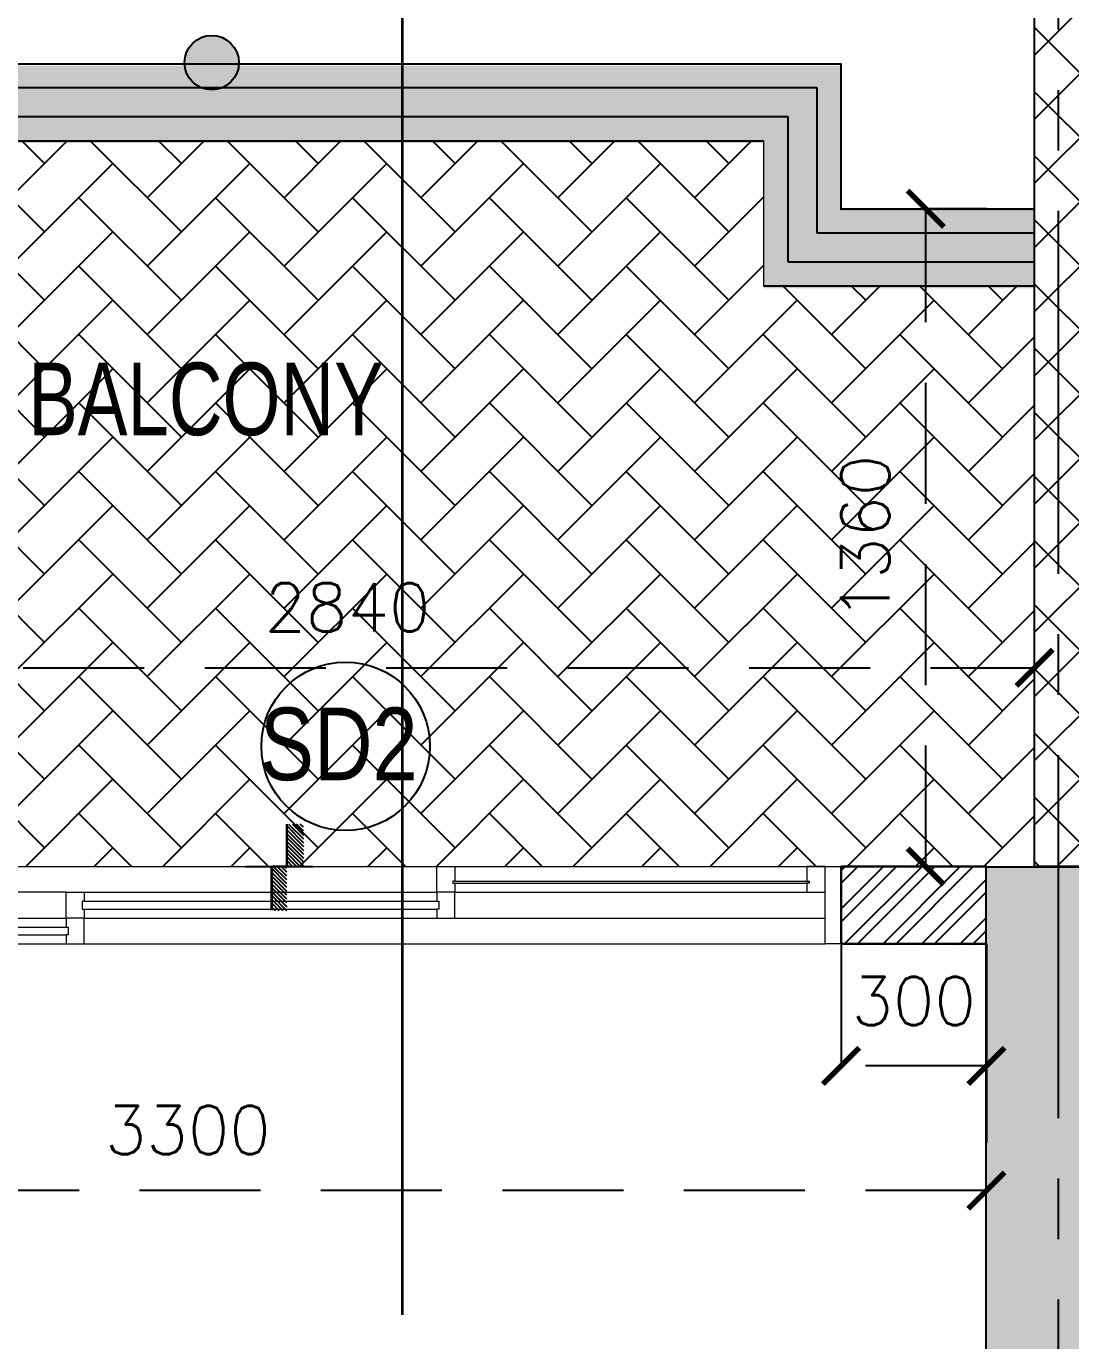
# Model space of a CAD drawing. Header units: millimetres. Extents: x 1180970 to 1231451, y -5737889 to -5695638.
# Drawn here: x 1187949 to 1190107, y -5710894 to -5708177 of the extents above; entities that cross this region are included whole.
import ezdxf
from ezdxf.enums import TextEntityAlignment as Align

# ---------------------------------------------------------------- set-up
doc = ezdxf.new("R2010")
doc.units = ezdxf.units.MM
doc.header["$LTSCALE"] = 1000
doc.header["$MEASUREMENT"] = 0
for name, pattern in [('3BHK-A$1$AUDIT_D_120904163729-0', [0]), ('AUDIT_D_120904163729-0', [0]), ('T8(T9 IS SIMILAR) - GROUND FLOOR - DIMENSION & TEXTING$0$HIDDEN', [0.375, 0.25, -0.125]), ('T8(T9 IS SIMILAR) - GROUND FLOOR ELEVATION$0$AUDIT_D_120904163729-0', [0]), ('T8_PROFILE SECTIONS$0$HIDDEN', [0.375, 0.25, -0.125]), ('T8_PROFILE SECTIONS$0$PHANTOM2', [1.25, 0.625, -0.125, 0.125, -0.125, 0.125, -0.125]), ('T8_REFUGE COLUMNS$0$CENTER2', [1.125, 0.75, -0.125, 0.125, -0.125])]:
    doc.linetypes.add(name, pattern=pattern)
doc.layers.get('0').update_dxf_attribs({"linetype": 'AUDIT_D_120904163729-0'})
for name, color, linetype in [('3BHK-A$0$a-tile drop', 3, 'Continuous'), ('3BHK-A$0$APT PLANS-typ$0$TILEDROP', 3, 'Continuous'), ('3BHK-A$1$A-DECK SUNK 125', 8, 'Continuous'), ('3BHK-A$1$A-HATCH -160', 251, '3BHK-A$1$AUDIT_D_120904163729-0'), ('3BHK-A$1$ELE 1', 1, 'Continuous'), ('T8(T9 IS SIMILAR) - GROUND FLOOR - DIMENSION & TEXTING$0$A-DIMENSIONS', 2, 'T8(T9 IS SIMILAR) - GROUND FLOOR - DIMENSION & TEXTING$0$HIDDEN'), ('T8(T9 IS SIMILAR) - GROUND FLOOR - DIMENSION & TEXTING$0$a-window-no', 125, 'Continuous'), ('T8(T9 IS SIMILAR) - GROUND FLOOR ELEVATION$0$A-WALL HATCH', 252, 'T8(T9 IS SIMILAR) - GROUND FLOOR ELEVATION$0$AUDIT_D_120904163729-0'), ('T8(T9 IS SIMILAR) - GROUND FLOOR ELEVATION$0$A-WALL-FEATURES', 6, 'T8(T9 IS SIMILAR) - GROUND FLOOR ELEVATION$0$AUDIT_D_120904163729-0'), ('T8(T9 IS SIMILAR) - GROUND FLOOR$0$$0$A-DECK SUNK 125', 8, 'Continuous'), ('T8(T9 IS SIMILAR) - GROUND FLOOR$0$B-AR-ANNO-E DECK FLOOR$0$a-text', 4, 'Continuous'), ('T8(T9 IS SIMILAR) - GROUND FLOOR$1$STAIRS', 1, 'Continuous'), ('T8_PROFILE SECTIONS$0$A-PROFILE SECTIONS', 81, 'T8_PROFILE SECTIONS$0$PHANTOM2'), ('T8_REFUGE COLUMNS$0$A-CENTERLINE', 193, 'T8_REFUGE COLUMNS$0$CENTER2'), ('T8_REFUGE COLUMNS$0$A-RCC COLS', 3, 'Continuous')]:
    doc.layers.add(name, color=color, linetype=linetype)
for name, color, linetype, lineweight in [('3BHK-A$1$D&W', 8, 'Continuous', 25), ('3BHK-A$1$Ele', 8, 'Continuous', 15), ('3BHK-A$1$Window', 4, 'Continuous', 20), ('3BHK-A$2$A-WALL- 160', 6, 'Continuous', 30), ('T8(T9 IS SIMILAR) - GROUND FLOOR - DIMENSION & TEXTING$0$a-Text', 4, 'Continuous', 0), ('T8(T9 IS SIMILAR) - GROUND FLOOR$0$D&W', 8, 'Continuous', 25)]:
    doc.layers.add(name, color=color, linetype=linetype, lineweight=lineweight)
doc.layers.add('T8_REFUGE COLUMNS$0$COL-HATCH', color=7, linetype='Continuous', lineweight=25, true_color=0xa3a3a3)
doc.styles.add('T8(T9 IS SIMILAR) - GROUND FLOOR - DIMENSION & TEXTING$0$ARIAL ARROW', font='swisscl.ttf')
doc.styles.add('T8(T9 IS SIMILAR) - GROUND FLOOR - DIMENSION & TEXTING$0$LODHA STANDERD', font='sanss___.ttf')
doc.styles.add('T8(T9 IS SIMILAR) - GROUND FLOOR - DIMENSION & TEXTING$0$Romans 1', font='romans.shx', dxfattribs={"height": 100})
doc.dimstyles.new('T8(T9 IS SIMILAR) - GROUND FLOOR - DIMENSION & TEXTING$0$ALPINE S', dxfattribs={"dimscale": 0, "dimtxt": 100, "dimasz": 75, "dimexe": 0, "dimexo": 0, "dimgap": 75, "dimtad": 1, "dimdec": 0, "dimzin": 0, "dimdsep": 46, "dimtxsty": 'T8(T9 IS SIMILAR) - GROUND FLOOR - DIMENSION & TEXTING$0$Romans 1', "dimblk": 'T8(T9 IS SIMILAR) - GROUND FLOOR - DIMENSION & TEXTING$0$_ArchTick', "dimcen": 0.09, "dimclrd": 256, "dimclre": 256, "dimclrt": 7, "dimadec": 0, "dimazin": 0, "dimtfac": 1, "dimtdec": 0, "dimtofl": 0, "dimtmove": 1, "dimatfit": 0, "dimldrblk": 'T8(T9 IS SIMILAR) - GROUND FLOOR - DIMENSION & TEXTING$0$_Open90', "dimfxl": 1, "dimtolj": 1, "dimtzin": 0, "dimarcsym": 0})

# ---------------------------------------------------------------- blocks, each defined once
blk = doc.blocks.new('3BHK-A$1$2400')
at = {"layer": '3BHK-A$1$Window', "color": 1, "lineweight": 13}
for p, q in [((1151176.5, -5692111.9), (1148842.5, -5692111.9)), ((1149607.5, -5692111.9), (1148880, -5692111.9)), ((1149607.5, -5692165.3), (1148880, -5692165.3)), ((1150373.7, -5692165.3), (1149645, -5692165.3)), ((1150411.2, -5692165.3), (1151176.5, -5692165.3)), ((1149607.5, -5692218.6), (1148842.5, -5692218.6)), ((1150373.7, -5692218.6), (1149645, -5692218.6)), ((1151139, -5692218.6), (1150411.2, -5692218.6)), ((1150373.7, -5692271.9), (1148842.5, -5692271.9)), ((1151139, -5692271.9), (1150411.2, -5692271.9))]:
    blk.add_line(p, q, dxfattribs=at)
at = {"layer": '3BHK-A$1$Window', "color": 5, "lineweight": 13}
for p, q in [((1149607.5, -5692142.2), (1148880, -5692142.2)), ((1149607.5, -5692146.7), (1148880, -5692146.7)), ((1150373.7, -5692183.8), (1149645, -5692183.8)), ((1150373.7, -5692200), (1149645, -5692200)), ((1151139, -5692237.2), (1150411.2, -5692237.2)), ((1151139, -5692253.3), (1150411.2, -5692253.3))]:
    blk.add_line(p, q, dxfattribs=at)
at = {"layer": '3BHK-A$1$Window', "color": 4, "lineweight": 13}
for points in [[(1148842.5, -5692111.9), (1148809.5, -5692111.9), (1148809.5, -5692271.9), (1148842.5, -5692271.9)], [(1148880, -5692146.7), (1148880, -5692165.3), (1148842.5, -5692165.3), (1148842.5, -5692111.9), (1148880, -5692111.9), (1148880, -5692142.2), (1148875.5, -5692142.2), (1148875.5, -5692146.7)], [(1149607.5, -5692146.7), (1149607.5, -5692165.3), (1149645, -5692165.3), (1149645, -5692111.9), (1149607.5, -5692111.9), (1149607.5, -5692142.2), (1149612, -5692142.2), (1149612, -5692146.7)], [(1151209.5, -5692111.9), (1151176.5, -5692111.9), (1151176.5, -5692271.9), (1151209.5, -5692271.9)], [(1149645, -5692200), (1149645, -5692218.6), (1149607.5, -5692218.6), (1149607.5, -5692165.3), (1149645, -5692165.3), (1149645, -5692183.8), (1149640.5, -5692183.8), (1149640.5, -5692200)], [(1150373.7, -5692200), (1150373.7, -5692218.6), (1150411.2, -5692218.6), (1150411.2, -5692165.3), (1150373.7, -5692165.3), (1150373.7, -5692183.8), (1150378.2, -5692183.8), (1150378.2, -5692200)], [(1150411.2, -5692253.3), (1150411.2, -5692271.9), (1150373.7, -5692271.9), (1150373.7, -5692218.6), (1150411.2, -5692218.6), (1150411.2, -5692237.2), (1150406.7, -5692237.2), (1150406.7, -5692253.3)], [(1151139, -5692253.3), (1151139, -5692271.9), (1151176.5, -5692271.9), (1151176.5, -5692218.6), (1151139, -5692218.6), (1151139, -5692237.2), (1151143.5, -5692237.2), (1151143.5, -5692253.3)]]:
    blk.add_lwpolyline(points, close=True, dxfattribs=at)
blk = doc.blocks.new('3BHK-A$0$TILE DROP -x')
at = {"layer": '3BHK-A$0$APT PLANS-typ$0$TILEDROP'}
h = blk.add_hatch(dxfattribs=at)
h.set_pattern_fill('ACET-2D-ANSI31', color=8, scale=90, angle=90, style=0)
h.set_pattern_definition([(135, (-851695.914, 5365039.183), (-7.954951288, -7.954951288), [])])
h.paths.add_polyline_path([(-58323.9, -19205.9), (-58323.9, -19023.7), (-58261.5, -19023.7), (-58261.5, -19205.9)])
edge = h.paths.add_edge_path()
edge.add_line((-58323.9, -19381.2), (-58393.7, -19381.2))
edge.add_line((-58323.9, -19205.9), (-58323.9, -19381.2))
edge.add_line((-58393.1, -19205.9), (-58323.9, -19205.9))
edge.add_line((-58393.1, -19381.2), (-58393.1, -19205.9))
at = {"layer": '3BHK-A$0$APT PLANS-typ$0$TILEDROP', "color": 1}
blk.add_line((-58153.9, -19205.9), (-58434, -19205.9), dxfattribs=at)
at = {"layer": '3BHK-A$0$APT PLANS-typ$0$TILEDROP', "color": 20, "const_width": 10}
for points in [[(-58261.5, -19205.9), (-58261.5, -19023.7)], [(-58323.9, -19381.2), (-58323.9, -19205.9)], [(-58323.9, -19205.9), (-58261.5, -19205.9)]]:
    blk.add_lwpolyline(points, dxfattribs=at)
blk = doc.blocks.new('3BHK-A')
at = {"layer": '3BHK-A$1$A-DECK SUNK 125'}
h = blk.add_hatch(dxfattribs=at)
h.set_pattern_fill('AR-HBONE', color=256, scale=25)
h.set_pattern_definition([(45, (25997.86, -10382.14), (1e-14, 141.4213562), [300, -100]), (135, (26068.57, -10311.43), (1e-14, 141.4213562), [300, -100])])
h.paths.add_polyline_path([(1187192.4, -5708413.7), (1189472.4, -5708413.6), (1189472.4, -5708714), (1190032.4, -5708714), (1190032.4, -5709913.5), (1187192.3, -5709913.5)])
at = {"layer": '3BHK-A$1$A-HATCH -160', "linetype": 'ByBlock'}
h = blk.add_hatch(dxfattribs=at)
h.set_pattern_fill('ANSI32', color=256, scale=150)
h.set_pattern_definition([(45, (-0.65, 1285.594), (-39.77475644, 39.77475644), []), (45, (25.864, 1285.594), (-39.77475644, 39.77475644), [])])
h.paths.add_polyline_path([(1189632.7, -5710074.9), (1189932.8, -5710074.8), (1189932.8, -5709914.7), (1189632.7, -5709914.9)])
at = {"layer": '3BHK-A$1$D&W', "linetype": 'ByBlock'}
for p, q in [((1187192.4, -5708413.7, 0), (1189472.4, -5708413.7, 0)), ((1189472.4, -5708713.7, 0), (1190032.4, -5708713.7, 0))]:
    blk.add_line(p, q, dxfattribs=at)
at = {"layer": '3BHK-A$1$Ele'}
for p, q in [((1187032.4, -5708253.7, 0), (1189632.4, -5708253.7, 0)), ((1189632.4, -5708253.7, 0), (1189632.4, -5708553.7, 0)), ((1187192.4, -5708413.7, 0), (1189472.4, -5708413.7, 0)), ((1189472.4, -5708413.7, 0), (1189472.4, -5708713.7, 0)), ((1189632.4, -5708553.7, 0), (1190032.4, -5708553.7, 0)), ((1189892.4, -5708713.7, 0), (1190032.4, -5708713.7, 0))]:
    blk.add_line(p, q, dxfattribs=at)
at = {"layer": '3BHK-A$1$ELE 1'}
for p, q in [((1187082.4, -5708303.7, 0), (1189582.4, -5708303.7, 0)), ((1189582.4, -5708303.7, 0), (1189582.4, -5708603.7, 0)), ((1187142.4, -5708363.7, 0), (1189522.4, -5708363.7, 0)), ((1189522.4, -5708363.7, 0), (1189522.4, -5708663.7, 0)), ((1189582.4, -5708603.7, 0), (1190032.4, -5708603.7, 0)), ((1189522.4, -5708663.7, 0), (1190032.4, -5708663.7, 0))]:
    blk.add_line(p, q, dxfattribs=at)
at = {"layer": '3BHK-A$2$A-WALL- 160', "linetype": 'ByBlock'}
for p, q in [((1189632.7, -5709913.6, 0), (1189932.8, -5709913.5, 0)), ((1189632.7, -5709913.6, 0), (1189632.7, -5710073.6, 0)), ((1189632.7, -5710073.6, 0), (1189932.8, -5710073.5, 0))]:
    blk.add_line(p, q, dxfattribs=at)
at = {"layer": '3BHK-A$0$a-tile drop', "xscale": 0.5, "yscale": 0.5, "zscale": 0.5, "rotation": 180}
blk.add_blockref('3BHK-A$0$TILE DROP -x', (1159325.2, -5719516.5, 0), dxfattribs=at)
at = {"layer": '3BHK-A$2$A-WALL- 160', "linetype": 'ByBlock', "xscale": -1}
blk.add_blockref('3BHK-A$1$2400', (2338442.2, -17801.7, 0), dxfattribs=at)
blk = doc.blocks.new('T8_REFUGE COLUMNS')
at = {"layer": 'T8_REFUGE COLUMNS$0$COL-HATCH', "linetype": 'ByBlock'}
h = blk.add_hatch(color=256, dxfattribs=at)
h.dxf.hatch_style = 1
h.paths.add_polyline_path([(1189932.1, -5714149.9), (1190232.1, -5714149.9), (1190232.1, -5709914.9), (1189932.1, -5709914.9)])
at = {"layer": 'T8_REFUGE COLUMNS$0$A-CENTERLINE'}
blk.add_line((1190082.1, -5720558.8), (1190082.1, -5698299.6), dxfattribs=at)
at = {"layer": 'T8_REFUGE COLUMNS$0$A-RCC COLS', "linetype": 'ByBlock'}
blk.add_lwpolyline([(1189932.1, -5714149.9), (1190232.1, -5714149.9), (1190232.1, -5709914.9), (1189932.1, -5709914.9)], close=True, dxfattribs=at)
blk = doc.blocks.new('T8(T9 IS SIMILAR) - GROUND FLOOR ELEVATION')
at = {"layer": 'T8(T9 IS SIMILAR) - GROUND FLOOR ELEVATION$0$A-WALL HATCH', "linetype": 'ByBlock'}
h = blk.add_hatch(dxfattribs=at)
h.set_pattern_fill('ANSI37', color=256, scale=750)
h.set_pattern_definition([(45, (-0.1, -0.21), (-66.2912607, 66.2912607), []), (135, (-0.1, -0.21), (-66.2912607, -66.2912607), [])])
h.paths.add_polyline_path([(1186632.3, -5709913.9), (1186432.3, -5709913.9), (1186432.3, -5708154.2), (1186632.3, -5708154.2)])
h.paths.add_polyline_path([(1190032.3, -5708154), (1190232.6, -5708154), (1190232.6, -5709913.7), (1190032.3, -5709913.7)])
h.paths.add_polyline_path([(1202792.3, -5700405.8), (1202592.3, -5700405.8), (1202592.3, -5701090.3), (1202792.3, -5701090.3)])
h.paths.add_polyline_path([(1209952.2, -5700405.8), (1209752.2, -5700405.8), (1209752.2, -5701092), (1209952.2, -5701092)])
h.paths.add_polyline_path([(1222512.1, -5708154), (1222311.7, -5708154), (1222311.7, -5709913.7), (1222512.1, -5709913.7)])
h.paths.add_polyline_path([(1225912.1, -5709913.9), (1226112.1, -5709913.9), (1226112.1, -5708154.2), (1225912.1, -5708154.2)])
h.paths.add_polyline_path([(1209852.3, -5729369.1), (1210052.3, -5729369.1), (1210052.3, -5728684.2), (1209852.3, -5728684.2)])
h.paths.add_polyline_path([(1202692.1, -5729369.1), (1202492, -5729369.1), (1202492, -5728684.2), (1202692.1, -5728684.2)])
at = {"layer": 'T8(T9 IS SIMILAR) - GROUND FLOOR ELEVATION$0$A-WALL-FEATURES', "linetype": 'ByBlock', "elevation": 0}
blk.add_lwpolyline([(1190032.4, -5708153.8), (1190232.7, -5708153.8), (1190232.7, -5709913.5), (1190032.4, -5709913.5)], close=True, dxfattribs=at)
blk = doc.blocks.new('T8(T9 IS SIMILAR) - GROUND FLOOR$1$A$C29262D9E')
at = {"layer": 'T8(T9 IS SIMILAR) - GROUND FLOOR$1$STAIRS'}
h = blk.add_hatch(color=7, dxfattribs=at)
edge = h.paths.add_edge_path()
edge.add_arc((0, 0), 0.075, 0, 360)
at = {"layer": 'T8(T9 IS SIMILAR) - GROUND FLOOR$1$STAIRS', "color": 7}
blk.add_circle((0, 0), 0.075, dxfattribs=at)
blk = doc.blocks.new('T8(T9 IS SIMILAR) - GROUND FLOOR')
at = {"layer": 'T8(T9 IS SIMILAR) - GROUND FLOOR$1$STAIRS', "linetype": 'ByBlock', "elevation": 0}
blk.add_lwpolyline([(1187032.3, -5708555.4), (1187032.3, -5708254.9), (1189632.3, -5708254.9), (1189632.3, -5708555.3), (1190032.3, -5708555.2)], dxfattribs=at)
at = {"layer": 'T8(T9 IS SIMILAR) - GROUND FLOOR$0$D&W', "linetype": 'ByBlock'}
for name in ['T8_REFUGE COLUMNS', '3BHK-A']:
    blk.add_blockref(name, (0, 0), dxfattribs=at)
blk.add_blockref('T8(T9 IS SIMILAR) - GROUND FLOOR ELEVATION', (0, 0), dxfattribs=at)
at = {"layer": 'T8(T9 IS SIMILAR) - GROUND FLOOR$0$$0$A-DECK SUNK 125'}
h = blk.add_hatch(dxfattribs=at)
h.set_pattern_fill('AR-HBONE', color=256, scale=25)
h.set_pattern_definition([(45, (0.16, -4.76), (1e-14, 141.4213562), [300, -100]), (135, (70.87, 65.95), (1e-14, 141.4213562), [300, -100])])
h.paths.add_polyline_path([(1222512.2, -5708718.7), (1222512.1, -5708555.2), (1222912.3, -5708555.2), (1222912.3, -5708254.9), (1225512.4, -5708254.9), (1225512.4, -5708558.5), (1225352.5, -5708558.5), (1225352.4, -5708418.4), (1223072.4, -5708418.3), (1223072.4, -5708718.7)])
h.paths.add_polyline_path([(1222311.9, -5709227.6), (1221911.8, -5709227.6), (1221911.8, -5708928.3), (1218987.3, -5708928.6), (1218987.2, -5709943.6), (1219147.6, -5709943.5), (1219147.3, -5709093.5), (1221752.1, -5709093.5), (1221752.1, -5709392.6), (1222312, -5709392.6)])
h.paths.add_polyline_path([(1206347.5, -5700669.5), (1206347.5, -5700506.2), (1209277.5, -5700506.2), (1209277.5, -5701091.8), (1209117.5, -5701091.8), (1209117.5, -5700669.5)])
h.paths.add_polyline_path([(1206197.4, -5700669.5), (1206197.4, -5700509.3), (1203267.4, -5700509.3), (1203267.4, -5701091.7), (1203427.4, -5701091.9), (1203427.4, -5700669.5)])
h.paths.add_polyline_path([(1190232.9, -5709392.6), (1190232.9, -5709232.6), (1190632.9, -5709232.6), (1190632.9, -5708933.3), (1193557.7, -5708934.1), (1193557.8, -5709943.6), (1193397.4, -5709943.5), (1193397.7, -5709093.5), (1190792.9, -5709093.4), (1190792.9, -5709392.6)])
h.paths.add_polyline_path([(1190032.5, -5708718.7), (1190032.5, -5708558.7), (1189632.5, -5708558.6), (1189632.5, -5708258.3), (1187032.5, -5708258.2), (1187032.5, -5708558.7), (1187192.5, -5708558.7), (1187192.5, -5708418.4), (1189472.5, -5708418.3), (1189472.5, -5708718.7)])
h.paths.add_polyline_path([(1203267.4, -5728688.6), (1203427.4, -5728688.6), (1203427.4, -5729114.1), (1206197.4, -5729114.1), (1206197.4, -5729274.1), (1203267.4, -5729274.1)])
at = {"layer": 'T8(T9 IS SIMILAR) - GROUND FLOOR$0$B-AR-ANNO-E DECK FLOOR$0$a-text', "xscale": 750, "yscale": 750, "zscale": 750}
blk.add_blockref('T8(T9 IS SIMILAR) - GROUND FLOOR$1$A$C29262D9E', (1188332.1, -5708252.1, 0), dxfattribs=at)
blk = doc.blocks.new('T8(T9 IS SIMILAR) - GROUND FLOOR - DIMENSION & TEXTING$0$_ArchTick')
at = {"color": 0, "linetype": 'ByBlock', "const_width": 0.15}
blk.add_lwpolyline([(-0.5, -0.5), (0.5, 0.5)], dxfattribs=at)
blk = doc.blocks.new('*D547')
at = {"layer": 'T8(T9 IS SIMILAR) - GROUND FLOOR - DIMENSION & TEXTING$0$A-DIMENSIONS', "linetype": 'T8(T9 IS SIMILAR) - GROUND FLOOR - DIMENSION & TEXTING$0$HIDDEN', "lineweight": -2, "transparency": 16777216}
for p, q in [((1187192.6, -5709788.3), (1187192.6, -5709502.9)), ((1190032.6, -5709788.3), (1190032.6, -5709502.9))]:
    blk.add_line(p, q, dxfattribs=at)
at = {"layer": 'T8(T9 IS SIMILAR) - GROUND FLOOR - DIMENSION & TEXTING$0$A-DIMENSIONS', "lineweight": -2, "transparency": 16777216}
blk.add_line((1187192.6, -5709502.9), (1190032.6, -5709502.9), dxfattribs=at)
at = {"layer": 'T8(T9 IS SIMILAR) - GROUND FLOOR - DIMENSION & TEXTING$0$A-DIMENSIONS', "linetype": 'ByBlock', "lineweight": -2, "transparency": 16777216, "xscale": 75, "yscale": 75, "zscale": 75, "rotation": 180}
blk.add_blockref('T8(T9 IS SIMILAR) - GROUND FLOOR - DIMENSION & TEXTING$0$_ArchTick', (1187192.6, -5709502.9), dxfattribs=at)
at = {"layer": 'T8(T9 IS SIMILAR) - GROUND FLOOR - DIMENSION & TEXTING$0$A-DIMENSIONS', "linetype": 'ByBlock', "lineweight": -2, "transparency": 16777216, "xscale": 75, "yscale": 75, "zscale": 75}
blk.add_blockref('T8(T9 IS SIMILAR) - GROUND FLOOR - DIMENSION & TEXTING$0$_ArchTick', (1190032.6, -5709502.9), dxfattribs=at)
at = {"layer": 'T8(T9 IS SIMILAR) - GROUND FLOOR - DIMENSION & TEXTING$0$A-DIMENSIONS', "color": 7, "linetype": 'ByBlock', "transparency": 16777216, "insert": (1188612.6, -5709377.9), "char_height": 100, "attachment_point": 5, "style": 'T8(T9 IS SIMILAR) - GROUND FLOOR - DIMENSION & TEXTING$0$Romans 1'}
blk.add_mtext('\\A1;2840', dxfattribs=at)
blk = doc.blocks.new('T8(T9 IS SIMILAR) - GROUND FLOOR - DIMENSION & TEXTING$0$_Open90')
at = {"color": 0, "linetype": 'ByBlock', "lineweight": -2}
for p, q in [((-0.5, 0.5), (0, 0)), ((0, 0), (-1, 0)), ((0, 0), (-0.5, -0.5))]:
    blk.add_line(p, q, dxfattribs=at)
blk = doc.blocks.new('*D552')
at = {"layer": 'T8(T9 IS SIMILAR) - GROUND FLOOR - DIMENSION & TEXTING$0$A-DIMENSIONS', "linetype": 'T8(T9 IS SIMILAR) - GROUND FLOOR - DIMENSION & TEXTING$0$HIDDEN', "lineweight": -2, "transparency": 16777216}
for p, q in [((1186632.7, -5710234), (1186632.7, -5710583.6)), ((1189932.8, -5710234), (1189932.8, -5710583.6))]:
    blk.add_line(p, q, dxfattribs=at)
at = {"layer": 'T8(T9 IS SIMILAR) - GROUND FLOOR - DIMENSION & TEXTING$0$A-DIMENSIONS', "lineweight": -2, "transparency": 16777216}
blk.add_line((1189932.8, -5710583.6), (1186632.7, -5710583.6), dxfattribs=at)
at = {"layer": 'T8(T9 IS SIMILAR) - GROUND FLOOR - DIMENSION & TEXTING$0$A-DIMENSIONS', "linetype": 'ByBlock', "lineweight": -2, "transparency": 16777216, "xscale": 75, "yscale": 75, "zscale": 75, "rotation": 180}
blk.add_blockref('T8(T9 IS SIMILAR) - GROUND FLOOR - DIMENSION & TEXTING$0$_ArchTick', (1186632.7, -5710583.6), dxfattribs=at)
at = {"layer": 'T8(T9 IS SIMILAR) - GROUND FLOOR - DIMENSION & TEXTING$0$A-DIMENSIONS', "linetype": 'ByBlock', "lineweight": -2, "transparency": 16777216, "xscale": 75, "yscale": 75, "zscale": 75}
blk.add_blockref('T8(T9 IS SIMILAR) - GROUND FLOOR - DIMENSION & TEXTING$0$_ArchTick', (1189932.8, -5710583.6), dxfattribs=at)
at = {"layer": 'T8(T9 IS SIMILAR) - GROUND FLOOR - DIMENSION & TEXTING$0$A-DIMENSIONS', "color": 7, "linetype": 'ByBlock', "transparency": 16777216, "insert": (1188282.7, -5710458.6), "char_height": 100, "attachment_point": 5, "style": 'T8(T9 IS SIMILAR) - GROUND FLOOR - DIMENSION & TEXTING$0$Romans 1'}
blk.add_mtext('\\A1;3300', dxfattribs=at)
blk = doc.blocks.new('*D562')
at = {"layer": 'T8(T9 IS SIMILAR) - GROUND FLOOR - DIMENSION & TEXTING$0$A-DIMENSIONS', "linetype": 'T8(T9 IS SIMILAR) - GROUND FLOOR - DIMENSION & TEXTING$0$HIDDEN', "lineweight": -2, "transparency": 16777216}
for p, q in [((1189632.7, -5710073.9), (1189632.7, -5710326)), ((1189932.8, -5710073.9), (1189932.8, -5710326))]:
    blk.add_line(p, q, dxfattribs=at)
at = {"layer": 'T8(T9 IS SIMILAR) - GROUND FLOOR - DIMENSION & TEXTING$0$A-DIMENSIONS', "lineweight": -2, "transparency": 16777216}
blk.add_line((1189932.8, -5710326), (1189632.7, -5710326), dxfattribs=at)
at = {"layer": 'T8(T9 IS SIMILAR) - GROUND FLOOR - DIMENSION & TEXTING$0$A-DIMENSIONS', "linetype": 'ByBlock', "lineweight": -2, "transparency": 16777216, "xscale": 75, "yscale": 75, "zscale": 75, "rotation": 180}
blk.add_blockref('T8(T9 IS SIMILAR) - GROUND FLOOR - DIMENSION & TEXTING$0$_ArchTick', (1189632.7, -5710326), dxfattribs=at)
at = {"layer": 'T8(T9 IS SIMILAR) - GROUND FLOOR - DIMENSION & TEXTING$0$A-DIMENSIONS', "linetype": 'ByBlock', "lineweight": -2, "transparency": 16777216, "xscale": 75, "yscale": 75, "zscale": 75}
blk.add_blockref('T8(T9 IS SIMILAR) - GROUND FLOOR - DIMENSION & TEXTING$0$_ArchTick', (1189932.8, -5710326), dxfattribs=at)
at = {"layer": 'T8(T9 IS SIMILAR) - GROUND FLOOR - DIMENSION & TEXTING$0$A-DIMENSIONS', "color": 7, "linetype": 'ByBlock', "transparency": 16777216, "insert": (1189782.7, -5710191.9), "char_height": 100, "attachment_point": 5, "style": 'T8(T9 IS SIMILAR) - GROUND FLOOR - DIMENSION & TEXTING$0$Romans 1'}
blk.add_mtext('\\A1;300', dxfattribs=at)
blk = doc.blocks.new('T8(T9 IS SIMILAR) - GROUND FLOOR - DIMENSION & TEXTING$0$WINDOW TAG')
at = {"layer": 'T8(T9 IS SIMILAR) - GROUND FLOOR - DIMENSION & TEXTING$0$a-window-no'}
blk.add_circle((0, 0), 174.1, dxfattribs=at)
at = {"layer": 'T8(T9 IS SIMILAR) - GROUND FLOOR - DIMENSION & TEXTING$0$a-window-no', "style": 'T8(T9 IS SIMILAR) - GROUND FLOOR - DIMENSION & TEXTING$0$LODHA STANDERD'}
blk.add_attdef('WINDOW', text='', height=150, dxfattribs=at).set_placement((11.3, 2.8), align=Align.MIDDLE_CENTER)
blk = doc.blocks.new('*D460')
at = {"layer": 'T8(T9 IS SIMILAR) - GROUND FLOOR - DIMENSION & TEXTING$0$A-DIMENSIONS', "linetype": 'T8(T9 IS SIMILAR) - GROUND FLOOR - DIMENSION & TEXTING$0$HIDDEN', "lineweight": -2, "transparency": 16777216}
for p, q in [((1189934.4, -5708554.3), (1189807.6, -5708554.3)), ((1189900, -5709913.9), (1189807.6, -5709913.9))]:
    blk.add_line(p, q, dxfattribs=at)
at = {"layer": 'T8(T9 IS SIMILAR) - GROUND FLOOR - DIMENSION & TEXTING$0$A-DIMENSIONS', "lineweight": -2, "transparency": 16777216}
blk.add_line((1189807.6, -5709913.9), (1189807.6, -5708554.3), dxfattribs=at)
at = {"layer": 'T8(T9 IS SIMILAR) - GROUND FLOOR - DIMENSION & TEXTING$0$A-DIMENSIONS', "linetype": 'ByBlock', "lineweight": -2, "transparency": 16777216, "xscale": 75, "yscale": 75, "zscale": 75}
for p, rotation in [((1189807.6, -5708554.3), 90), ((1189807.6, -5709913.9), 270)]:
    blk.add_blockref('T8(T9 IS SIMILAR) - GROUND FLOOR - DIMENSION & TEXTING$0$_ArchTick', p, dxfattribs=dict(at, rotation=rotation))
at = {"layer": 'T8(T9 IS SIMILAR) - GROUND FLOOR - DIMENSION & TEXTING$0$A-DIMENSIONS', "color": 7, "linetype": 'ByBlock', "transparency": 16777216, "insert": (1189682.6, -5709234.1), "char_height": 100, "attachment_point": 5, "rotation": 90, "style": 'T8(T9 IS SIMILAR) - GROUND FLOOR - DIMENSION & TEXTING$0$Romans 1'}
blk.add_mtext('\\A1;1360', dxfattribs=at)
blk = doc.blocks.new('T8_PROFILE SECTIONS$0$MH')
at = {"layer": 'T8_PROFILE SECTIONS$0$A-PROFILE SECTIONS', "linetype": 'T8_PROFILE SECTIONS$0$HIDDEN', "ltscale": 2, "const_width": 5}
blk.add_lwpolyline([(1140339.1, -5697424.8), (1140339.1, -5700565.7)], dxfattribs=at)
blk = doc.blocks.new('PROFILE SECTION LINE T9')
at = {"layer": 'T8_PROFILE SECTIONS$0$A-PROFILE SECTIONS', "linetype": 'ByBlock'}
blk.add_blockref('T8_PROFILE SECTIONS$0$MH', (-1137331.3, 5701340.8, 0), dxfattribs=at)
blk = doc.blocks.new('T8(T9 IS SIMILAR) - GROUND FLOOR - DIMENSION & TEXTING')
at = {"layer": 'T8(T9 IS SIMILAR) - GROUND FLOOR - DIMENSION & TEXTING$0$a-window-no'}
ref = blk.add_blockref('T8(T9 IS SIMILAR) - GROUND FLOOR - DIMENSION & TEXTING$0$WINDOW TAG', (1188608.7, -5709665.3, 1.6), dxfattribs=at)
ref.add_attrib('WINDOW', 'SD2', dxfattribs={"height": 150, "style": 'T8(T9 IS SIMILAR) - GROUND FLOOR - DIMENSION & TEXTING$0$LODHA STANDERD', "width": 0.8}).set_placement((1188594.5, -5709660.3, 1.6), align=Align.MIDDLE_CENTER)
at = {"layer": 'T8(T9 IS SIMILAR) - GROUND FLOOR - DIMENSION & TEXTING$0$a-Text', "style": 'T8(T9 IS SIMILAR) - GROUND FLOOR - DIMENSION & TEXTING$0$ARIAL ARROW'}
blk.add_text('BALCONY', height=150, dxfattribs=at).set_placement((1187952.8, -5709022.2, 0.5))
at = {"layer": 'T8(T9 IS SIMILAR) - GROUND FLOOR - DIMENSION & TEXTING$0$A-DIMENSIONS', "linetype": 'ByBlock'}
for base, p1, p2, angle, picture, middle in [((1189807.6, -5708554.3, 0.5), (1189900, -5709913.9, 0.5), (1189934.4, -5708554.3, 0), 90, '*D460', (1189682.6, -5709234.1, 0.5)), ((1190032.6, -5709502.9, 0.5), (1187192.6, -5709788.3, 0.5), (1190032.6, -5709788.3, 0.5), 180, '*D547', (1188612.6, -5709377.9, 0.5)), ((1186632.7, -5710583.6, 0.5), (1189932.8, -5710234, 0), (1186632.7, -5710234, 0.5), 180, '*D552', (1188282.7, -5710458.6, 0.5))]:
    dim = blk.add_linear_dim(base=base, p1=p1, p2=p2, angle=angle, dimstyle='T8(T9 IS SIMILAR) - GROUND FLOOR - DIMENSION & TEXTING$0$ALPINE S', override={"dimscale": 1, "dimfxl": 5, "dimarcsym": 1}, dxfattribs=at)
    dim.commit()
    dim.dimension.update_dxf_attribs({"geometry": picture, "text_midpoint": middle})
dim = blk.add_linear_dim(base=(1189632.7, -5710326, 0.5), p1=(1189932.8, -5710073.9, 0), p2=(1189632.7, -5710073.9, 0.5), angle=180, dimstyle='T8(T9 IS SIMILAR) - GROUND FLOOR - DIMENSION & TEXTING$0$ALPINE S', override={"dimscale": 1, "dimfxl": 5, "dimarcsym": 1}, dxfattribs=at)
dim.commit()
dim.dimension.update_dxf_attribs({"geometry": '*D562', "text_midpoint": (1189782.7, -5710316.9, 0.5), "dimtype": 128})

msp = doc.modelspace()

# ---------------------------------------------------------------- block references
at = {"linetype": 'ByBlock'}
msp.add_blockref('T8(T9 IS SIMILAR) - GROUND FLOOR', (0, 0), dxfattribs=at)

# ---------------------------------------------------------------- next in the draw order: block references
msp.add_blockref('T8(T9 IS SIMILAR) - GROUND FLOOR - DIMENSION & TEXTING', (0, 0), dxfattribs=at)

# ---------------------------------------------------------------- next in the draw order: block references
at = {"layer": 'T8_PROFILE SECTIONS$0$A-PROFILE SECTIONS', "linetype": 'ByBlock'}
msp.add_blockref('PROFILE SECTION LINE T9', (1185718.2, -5711615.8, 0), dxfattribs=at)

doc.saveas('drawing.dxf')
